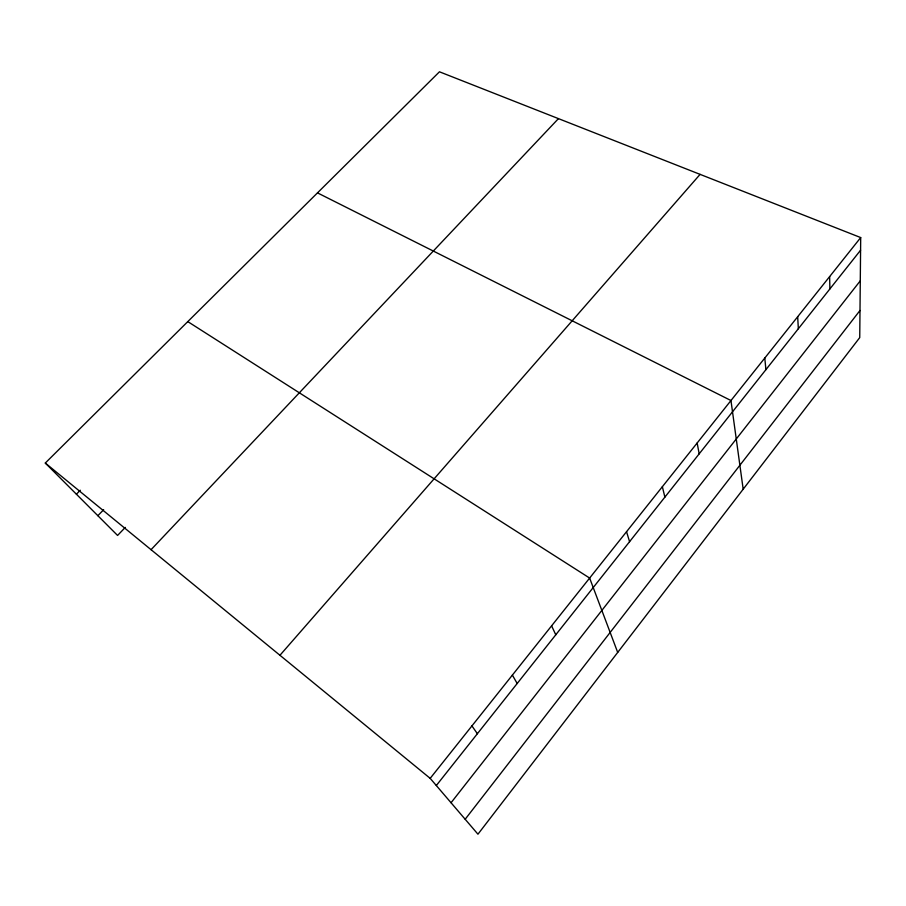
<?xml version="1.0" encoding="UTF-8"?>
<svg xmlns="http://www.w3.org/2000/svg" width="906" height="906" viewBox="0 0 906 906"><rect width="100%" height="100%" fill="white"/><g stroke="black" fill="none" stroke-linecap="round" stroke-linejoin="round"><path stroke-width="1.36" d="M860.7 237.576L859.737 337.598L477.949 834.2L430.18 778.356L45.3 463.045L439.455 71.8L860.7 237.576L430.18 778.356M465.174 819.25L859.998 310.475M451.052 802.75L860.281 280.815M436.318 785.525L860.575 250.215M279.954 655.276L700.089 174.371M151.064 549.682L558.447 118.629M125.3 527.394L117.576 535.446L45.3 463.045M97.859 515.695L103.669 509.716M76.398 494.2L80.306 490.237M317.485 192.876L730.961 400.531L743.18 489.206M187.791 321.607L589.636 578.062L617.699 652.422M471.935 725.91L477.383 733.724M512.388 675.095L517.179 683.509M551.607 625.831L555.774 634.812M626.544 531.709L629.579 541.686M662.365 486.703L664.879 497.145M697.156 443L699.183 453.861M764.8 358.029L765.898 369.682M797.676 316.738L798.345 328.742M829.636 276.602L829.896 288.935"/></g></svg>
